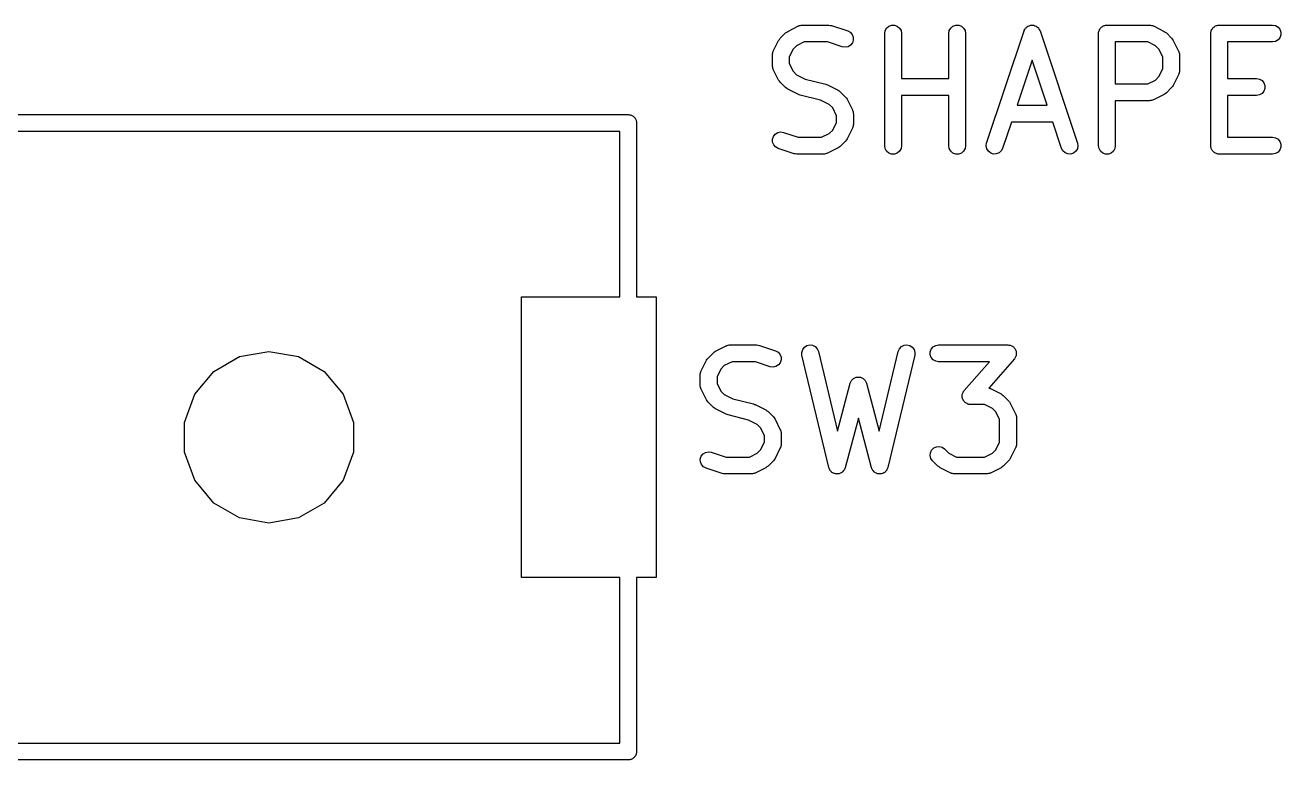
# Model space of a CAD drawing. Extents: x 59 to 126, y -132 to -24.
# Drawn here: x 110.83 to 122.01, y -70.92 to -64.38 of the extents above; entities that cross this region are included whole.
import ezdxf

# ---------------------------------------------------------------- set-up
doc = ezdxf.new("R2010")
doc.units = 0
doc.header["$MEASUREMENT"] = 0
doc.layers.add('BLACK', color=7, linetype='CONTINUOUS')

msp = doc.modelspace()

# ---------------------------------------------------------------- linework, layer by layer
at = {"layer": 'Black'}
for p, q in [((117.612, -64.4401), (117.621, -64.4329)), ((117.621, -64.4329), (117.716, -64.3853)), ((117.716, -64.3853), (117.721, -64.3841)), ((117.721, -64.3841), (117.724, -64.3819)), ((117.724, -64.3819), (117.733, -64.3804)), ((117.733, -64.3804), (117.741, -64.3779)), ((117.741, -64.3779), (117.746, -64.3781)), ((117.746, -64.3781), (117.75, -64.3774)), ((117.75, -64.3774), (117.988, -64.3774)), ((117.988, -64.3774), (118, -64.3795)), ((118, -64.3795), (118.012, -64.3812)), ((118.012, -64.3812), (118.155, -64.4288)), ((118.155, -64.4288), (118.178, -64.4413)), ((118.485, -64.4524), (118.489, -64.4267)), ((118.489, -64.4267), (118.502, -64.4042)), ((118.502, -64.4042), (118.522, -64.3874)), ((118.522, -64.3874), (118.546, -64.3785)), ((118.546, -64.3785), (118.573, -64.3785)), ((118.573, -64.3785), (118.597, -64.3874)), ((118.597, -64.3874), (118.617, -64.4042)), ((118.617, -64.4042), (118.63, -64.4267)), ((118.63, -64.4267), (118.635, -64.4524)), ((119.056, -64.4524), (119.06, -64.4267)), ((119.06, -64.4267), (119.073, -64.4042)), ((119.073, -64.4042), (119.093, -64.3874)), ((119.093, -64.3874), (119.118, -64.3785)), ((119.118, -64.3785), (119.144, -64.3785)), ((119.144, -64.3785), (119.168, -64.3874)), ((119.168, -64.3874), (119.188, -64.4042)), ((119.188, -64.4042), (119.201, -64.4267)), ((119.201, -64.4267), (119.206, -64.4524)), ((119.393, -65.4287), (119.726, -64.4287)), ((119.726, -64.4287), (119.727, -64.4268)), ((119.727, -64.4268), (119.728, -64.4248)), ((119.728, -64.4248), (119.734, -64.4154)), ((119.734, -64.4154), (119.739, -64.4058)), ((119.739, -64.4058), (119.74, -64.4044)), ((119.74, -64.4044), (119.742, -64.4026)), ((119.742, -64.4026), (119.75, -64.3958)), ((119.75, -64.3958), (119.758, -64.3885)), ((119.758, -64.3885), (119.76, -64.3877)), ((119.76, -64.3877), (119.762, -64.3864)), ((119.762, -64.3864), (119.772, -64.3829)), ((119.772, -64.3829), (119.783, -64.3789)), ((119.783, -64.3789), (119.785, -64.3788)), ((119.785, -64.3788), (119.787, -64.3782)), ((119.787, -64.3782), (119.798, -64.3785)), ((119.798, -64.3785), (119.809, -64.3782)), ((119.809, -64.3782), (119.811, -64.3788)), ((119.811, -64.3788), (119.813, -64.3789)), ((119.813, -64.3789), (119.823, -64.3829)), ((119.823, -64.3829), (119.833, -64.3864)), ((119.833, -64.3864), (119.835, -64.3877)), ((119.835, -64.3877), (119.837, -64.3885)), ((119.837, -64.3885), (119.845, -64.3958)), ((119.845, -64.3958), (119.854, -64.4026)), ((119.854, -64.4026), (119.855, -64.4044)), ((119.855, -64.4044), (119.856, -64.4058)), ((119.856, -64.4058), (119.862, -64.4154)), ((119.862, -64.4154), (119.867, -64.4248)), ((119.867, -64.4248), (119.868, -64.4268)), ((119.868, -64.4268), (119.869, -64.4287)), ((119.869, -64.4287), (120.202, -65.4287)), ((120.39, -64.4394), (120.393, -64.4332)), ((120.393, -64.4332), (120.394, -64.4267)), ((120.394, -64.4267), (120.397, -64.421)), ((120.397, -64.421), (120.399, -64.4149)), ((120.399, -64.4149), (120.404, -64.4099)), ((120.404, -64.4099), (120.407, -64.4042)), ((120.407, -64.4042), (120.412, -64.4)), ((120.412, -64.4), (120.416, -64.3949)), ((120.416, -64.3949), (120.422, -64.3916)), ((120.422, -64.3916), (120.427, -64.3874)), ((120.427, -64.3874), (120.433, -64.3852)), ((120.433, -64.3852), (120.439, -64.3819)), ((120.439, -64.3819), (120.445, -64.3808)), ((120.445, -64.3808), (120.451, -64.3785)), ((120.451, -64.3785), (120.458, -64.3785)), ((120.458, -64.3785), (120.464, -64.3774)), ((120.464, -64.3774), (120.845, -64.3774)), ((120.845, -64.3774), (120.849, -64.3781)), ((120.849, -64.3781), (120.854, -64.3779)), ((120.854, -64.3779), (120.862, -64.3804)), ((120.862, -64.3804), (120.871, -64.3819)), ((120.871, -64.3819), (120.875, -64.3841)), ((120.875, -64.3841), (120.879, -64.3853)), ((120.879, -64.3853), (120.974, -64.4329)), ((120.974, -64.4329), (120.984, -64.4401)), ((121.39, -64.4394), (121.393, -64.4332)), ((121.393, -64.4332), (121.394, -64.4267)), ((121.394, -64.4267), (121.397, -64.421)), ((121.397, -64.421), (121.399, -64.4149)), ((121.399, -64.4149), (121.404, -64.4099)), ((121.404, -64.4099), (121.407, -64.4042)), ((121.407, -64.4042), (121.412, -64.4)), ((121.412, -64.4), (121.416, -64.3949)), ((121.416, -64.3949), (121.422, -64.3916)), ((121.422, -64.3916), (121.427, -64.3874)), ((121.427, -64.3874), (121.433, -64.3852)), ((121.433, -64.3852), (121.439, -64.3819)), ((121.439, -64.3819), (121.445, -64.3808)), ((121.445, -64.3808), (121.451, -64.3785)), ((121.451, -64.3785), (121.458, -64.3785)), ((121.458, -64.3785), (121.464, -64.3774)), ((121.464, -64.3774), (121.94, -64.3774)), ((121.94, -64.3774), (121.966, -64.3819)), ((121.966, -64.3819), (121.989, -64.3949)), ((121.989, -64.3949), (122.005, -64.4149)), ((122.005, -64.4149), (122.014, -64.4394)), ((117.492, -64.6093), (117.54, -64.5141)), ((117.54, -64.5141), (117.547, -64.5044)), ((117.547, -64.5044), (117.554, -64.4946)), ((117.554, -64.4946), (117.602, -64.447)), ((117.602, -64.447), (117.612, -64.4401)), ((117.768, -64.5274), (117.699, -64.5616)), ((117.976, -64.5274), (117.768, -64.5274)), ((118.107, -64.5712), (117.976, -64.5274)), ((118.178, -64.4413), (118.195, -64.4607)), ((118.197, -64.5357), (118.181, -64.5561)), ((118.195, -64.4607), (118.204, -64.485)), ((118.205, -64.511), (118.197, -64.5357)), ((118.204, -64.485), (118.205, -64.511)), ((118.485, -65.4524), (118.485, -64.4524)), ((118.635, -64.4524), (118.635, -64.8536)), ((119.056, -64.8536), (119.056, -64.4524)), ((119.206, -64.4524), (119.206, -65.4524)), ((120.389, -64.4524), (120.39, -64.4459)), ((120.389, -65.4524), (120.389, -64.4524)), ((120.39, -64.4459), (120.39, -64.4394)), ((120.539, -64.5274), (120.539, -64.9012)), ((120.828, -64.5274), (120.539, -64.5274)), ((120.896, -64.5616), (120.828, -64.5274)), ((120.984, -64.4401), (120.994, -64.447)), ((120.994, -64.447), (121.041, -64.4946)), ((121.041, -64.4946), (121.048, -64.5044)), ((121.048, -64.5044), (121.055, -64.5141)), ((121.055, -64.5141), (121.103, -64.6093)), ((121.389, -64.4524), (121.39, -64.4459)), ((121.389, -65.4524), (121.389, -64.4524)), ((121.39, -64.4459), (121.39, -64.4394)), ((121.94, -64.5274), (121.539, -64.5274)), ((121.539, -64.5274), (121.539, -64.8536)), ((121.966, -64.5229), (121.94, -64.5274)), ((121.989, -64.5098), (121.966, -64.5229)), ((122.005, -64.4899), (121.989, -64.5098)), ((122.014, -64.4654), (122.005, -64.4899)), ((122.014, -64.4394), (122.014, -64.4654)), ((117.485, -64.6343), (117.488, -64.6259)), ((117.485, -64.6386), (117.485, -64.6343)), ((117.485, -64.6429), (117.485, -64.6386)), ((117.485, -64.7381), (117.485, -64.6429)), ((117.488, -64.6259), (117.489, -64.6172)), ((117.489, -64.6172), (117.491, -64.6135)), ((117.491, -64.6135), (117.492, -64.6093)), ((117.669, -64.592), (117.635, -64.6606)), ((117.699, -64.5616), (117.669, -64.592)), ((118.133, -64.575), (118.107, -64.5712)), ((118.159, -64.5697), (118.133, -64.575)), ((118.181, -64.5561), (118.159, -64.5697)), ((120.926, -64.592), (120.896, -64.5616)), ((120.961, -64.6606), (120.926, -64.592)), ((121.103, -64.6093), (121.104, -64.6135)), ((121.104, -64.6135), (121.106, -64.6172)), ((121.106, -64.6172), (121.108, -64.6259)), ((121.108, -64.6259), (121.11, -64.6343)), ((121.11, -64.6343), (121.11, -64.6386)), ((121.11, -64.6386), (121.111, -64.6429)), ((121.111, -64.6429), (121.111, -64.7857)), ((117.485, -64.7424), (117.485, -64.7381)), ((117.485, -64.7467), (117.485, -64.7424)), ((117.488, -64.7551), (117.485, -64.7467)), ((117.489, -64.7637), (117.488, -64.7551)), ((117.491, -64.7675), (117.489, -64.7637)), ((117.492, -64.7716), (117.491, -64.7675)), ((117.635, -64.6606), (117.635, -64.7204)), ((117.635, -64.7204), (117.669, -64.7889)), ((119.798, -64.6896), (119.664, -65.0917)), ((119.932, -65.0917), (119.798, -64.6896)), ((120.926, -64.8365), (120.961, -64.768)), ((120.961, -64.768), (120.961, -64.6606)), ((117.54, -64.8669), (117.492, -64.7716)), ((117.547, -64.8765), (117.54, -64.8669)), ((117.554, -64.8864), (117.547, -64.8765)), ((117.669, -64.7889), (117.699, -64.8193)), ((117.699, -64.8193), (117.776, -64.8578)), ((117.776, -64.8578), (117.959, -64.9034)), ((118.635, -64.8536), (119.056, -64.8536)), ((120.828, -64.9012), (120.896, -64.8669)), ((120.896, -64.8669), (120.926, -64.8365)), ((121.103, -64.8193), (121.055, -64.9145)), ((121.104, -64.8151), (121.103, -64.8193)), ((121.106, -64.8114), (121.104, -64.8151)), ((121.108, -64.8027), (121.106, -64.8114)), ((121.11, -64.7943), (121.108, -64.8027)), ((121.111, -64.7857), (121.11, -64.79)), ((121.11, -64.79), (121.11, -64.7943)), ((121.539, -64.8536), (121.798, -64.8536)), ((121.798, -64.8536), (121.823, -64.8581)), ((121.823, -64.8581), (121.846, -64.8711)), ((121.846, -64.8711), (121.863, -64.8911)), ((117.602, -64.934), (117.554, -64.8864)), ((117.612, -64.9409), (117.602, -64.934)), ((117.621, -64.948), (117.612, -64.9409)), ((117.716, -64.9957), (117.621, -64.948)), ((117.959, -64.9034), (117.966, -64.9068)), ((117.966, -64.9068), (117.974, -64.9091)), ((117.974, -64.9091), (118.069, -64.9567)), ((118.069, -64.9567), (118.079, -64.9639)), ((118.079, -64.9639), (118.089, -64.9708)), ((118.089, -64.9708), (118.136, -65.0184)), ((120.539, -64.9012), (120.828, -64.9012)), ((120.984, -64.9885), (120.974, -64.9957)), ((120.994, -64.9816), (120.984, -64.9885)), ((121.041, -64.934), (120.994, -64.9816)), ((121.048, -64.9242), (121.041, -64.934)), ((121.055, -64.9145), (121.048, -64.9242)), ((121.846, -64.986), (121.823, -64.999)), ((121.863, -64.9661), (121.846, -64.986)), ((121.863, -64.8911), (121.871, -64.9155)), ((121.871, -64.9416), (121.863, -64.9661)), ((121.871, -64.9155), (121.871, -64.9416)), ((117.724, -64.998), (117.716, -64.9957)), ((117.732, -65.0013), (117.724, -64.998)), ((117.914, -65.047), (117.732, -65.0013)), ((117.991, -65.0854), (117.914, -65.047)), ((118.022, -65.1159), (117.991, -65.0854)), ((118.136, -65.0184), (118.143, -65.0282)), ((118.143, -65.0282), (118.15, -65.0379)), ((118.15, -65.0379), (118.198, -65.1331)), ((119.056, -65.0036), (118.635, -65.0036)), ((118.635, -65.0036), (118.635, -65.4524)), ((119.056, -65.4524), (119.056, -65.0036)), ((119.664, -65.0917), (119.932, -65.0917)), ((120.845, -65.0512), (120.539, -65.0512)), ((120.539, -65.0512), (120.539, -65.4524)), ((120.849, -65.0504), (120.845, -65.0512)), ((120.854, -65.0507), (120.849, -65.0504)), ((120.862, -65.0482), (120.854, -65.0507)), ((120.871, -65.0467), (120.862, -65.0482)), ((120.875, -65.0445), (120.871, -65.0467)), ((120.879, -65.0433), (120.875, -65.0445)), ((120.974, -64.9957), (120.879, -65.0433)), ((121.798, -65.0036), (121.539, -65.0036)), ((121.539, -65.0036), (121.539, -65.3774)), ((121.823, -64.999), (121.798, -65.0036)), ((110, -65.175), (116.2, -65.175)), ((116.2, -65.175), (116.206, -65.1761)), ((116.206, -65.1761), (116.213, -65.1761)), ((116.213, -65.1761), (116.219, -65.1784)), ((116.219, -65.1784), (116.226, -65.1795)), ((116.226, -65.1795), (116.231, -65.1828)), ((116.231, -65.1828), (116.237, -65.185)), ((116.237, -65.185), (116.243, -65.1893)), ((116.243, -65.1893), (116.248, -65.1925)), ((116.248, -65.1925), (116.252, -65.1976)), ((116.252, -65.1976), (116.257, -65.2018)), ((116.257, -65.2018), (116.261, -65.2075)), ((116.261, -65.2075), (116.265, -65.2125)), ((116.265, -65.2125), (116.267, -65.2187)), ((118.056, -65.1844), (118.022, -65.1159)), ((118.056, -65.2442), (118.056, -65.1844)), ((118.198, -65.1331), (118.199, -65.1373)), ((118.199, -65.1373), (118.201, -65.141)), ((118.201, -65.141), (118.203, -65.1497)), ((118.203, -65.1497), (118.205, -65.1581)), ((118.205, -65.1581), (118.205, -65.1624)), ((118.205, -65.1624), (118.206, -65.1667)), ((118.206, -65.1667), (118.206, -65.2619)), ((116.125, -65.325), (110, -65.325)), ((116.125, -66.8), (116.125, -65.325)), ((116.267, -65.2187), (116.27, -65.2243)), ((116.27, -65.2243), (116.272, -65.2308)), ((116.272, -65.2308), (116.274, -65.237)), ((116.274, -65.237), (116.274, -65.2435)), ((116.274, -65.2435), (116.275, -65.25)), ((116.275, -65.25), (116.275, -66.8)), ((117.991, -65.3431), (118.022, -65.3127)), ((118.022, -65.3127), (118.056, -65.2442)), ((118.198, -65.2954), (118.15, -65.3907)), ((118.199, -65.2913), (118.198, -65.2954)), ((118.201, -65.2876), (118.199, -65.2913)), ((118.203, -65.2789), (118.201, -65.2876)), ((118.205, -65.2705), (118.203, -65.2789)), ((118.206, -65.2619), (118.205, -65.2662)), ((118.205, -65.2662), (118.205, -65.2705)), ((119.614, -65.2417), (119.535, -65.4761)), ((119.982, -65.2417), (119.614, -65.2417)), ((120.06, -65.4761), (119.982, -65.2417)), ((117.485, -65.3938), (117.494, -65.369)), ((117.486, -65.4198), (117.485, -65.3938)), ((117.496, -65.444), (117.486, -65.4198)), ((117.494, -65.369), (117.51, -65.3486)), ((117.51, -65.3486), (117.532, -65.335)), ((117.532, -65.335), (117.557, -65.3298)), ((117.557, -65.3298), (117.583, -65.3336)), ((117.583, -65.3336), (117.715, -65.3774)), ((117.715, -65.3774), (117.923, -65.3774)), ((117.923, -65.3774), (117.991, -65.3431)), ((118.136, -65.4102), (118.089, -65.4578)), ((118.143, -65.4003), (118.136, -65.4102)), ((118.15, -65.3907), (118.143, -65.4003)), ((119.389, -65.4544), (119.393, -65.4287)), ((120.202, -65.4287), (120.206, -65.4544)), ((121.539, -65.3774), (121.94, -65.3774)), ((121.94, -65.3774), (121.966, -65.3819)), ((121.966, -65.3819), (121.989, -65.3949)), ((121.989, -65.3949), (122.005, -65.4149)), ((122.005, -65.4149), (122.014, -65.4394)), ((122.014, -65.4394), (122.014, -65.4654)), ((117.513, -65.4635), (117.496, -65.444)), ((117.536, -65.4759), (117.513, -65.4635)), ((117.679, -65.5235), (117.536, -65.4759)), ((117.691, -65.5253), (117.679, -65.5235)), ((117.702, -65.5274), (117.691, -65.5253)), ((117.94, -65.5274), (117.702, -65.5274)), ((117.945, -65.5266), (117.94, -65.5274)), ((117.949, -65.5269), (117.945, -65.5266)), ((117.957, -65.5244), (117.949, -65.5269)), ((117.966, -65.5229), (117.957, -65.5244)), ((117.97, -65.5207), (117.966, -65.5229)), ((117.974, -65.5195), (117.97, -65.5207)), ((118.069, -65.4718), (117.974, -65.5195)), ((118.079, -65.4647), (118.069, -65.4718)), ((118.089, -65.4578), (118.079, -65.4647)), ((118.489, -65.478), (118.485, -65.4524)), ((118.502, -65.5006), (118.489, -65.478)), ((118.522, -65.5173), (118.502, -65.5006)), ((118.546, -65.5262), (118.522, -65.5173)), ((118.573, -65.5262), (118.546, -65.5262)), ((118.597, -65.5173), (118.573, -65.5262)), ((118.617, -65.5006), (118.597, -65.5173)), ((118.63, -65.478), (118.617, -65.5006)), ((118.635, -65.4524), (118.63, -65.478)), ((119.06, -65.478), (119.056, -65.4524)), ((119.073, -65.5006), (119.06, -65.478)), ((119.093, -65.5173), (119.073, -65.5006)), ((119.118, -65.5262), (119.093, -65.5173)), ((119.144, -65.5262), (119.118, -65.5262)), ((119.168, -65.5173), (119.144, -65.5262)), ((119.188, -65.5006), (119.168, -65.5173)), ((119.201, -65.478), (119.188, -65.5006)), ((119.206, -65.4524), (119.201, -65.478)), ((119.395, -65.4799), (119.389, -65.4544)), ((119.408, -65.5021), (119.395, -65.4799)), ((119.429, -65.5183), (119.408, -65.5021)), ((119.453, -65.5266), (119.429, -65.5183)), ((119.479, -65.5259), (119.453, -65.5266)), ((119.504, -65.5163), (119.479, -65.5259)), ((119.523, -65.499), (119.504, -65.5163)), ((119.535, -65.4761), (119.523, -65.499)), ((120.072, -65.499), (120.06, -65.4761)), ((120.092, -65.5163), (120.072, -65.499)), ((120.116, -65.5259), (120.092, -65.5163)), ((120.142, -65.5266), (120.116, -65.5259)), ((120.167, -65.5183), (120.142, -65.5266)), ((120.187, -65.5021), (120.167, -65.5183)), ((120.201, -65.4799), (120.187, -65.5021)), ((120.206, -65.4544), (120.201, -65.4799)), ((120.394, -65.478), (120.389, -65.4524)), ((120.407, -65.5006), (120.394, -65.478)), ((120.427, -65.5173), (120.407, -65.5006)), ((120.451, -65.5262), (120.427, -65.5173)), ((120.477, -65.5262), (120.451, -65.5262)), ((120.502, -65.5173), (120.477, -65.5262)), ((120.522, -65.5006), (120.502, -65.5173)), ((120.535, -65.478), (120.522, -65.5006)), ((120.539, -65.4524), (120.535, -65.478)), ((121.39, -65.4588), (121.389, -65.4524)), ((121.39, -65.4654), (121.39, -65.4588)), ((121.393, -65.4716), (121.39, -65.4654)), ((121.394, -65.478), (121.393, -65.4716)), ((121.397, -65.4837), (121.394, -65.478)), ((121.399, -65.4899), (121.397, -65.4837)), ((121.404, -65.4949), (121.399, -65.4899)), ((121.407, -65.5006), (121.404, -65.4949)), ((121.412, -65.5048), (121.407, -65.5006)), ((121.416, -65.5098), (121.412, -65.5048)), ((121.422, -65.5131), (121.416, -65.5098)), ((121.427, -65.5173), (121.422, -65.5131)), ((121.433, -65.5196), (121.427, -65.5173)), ((121.439, -65.5229), (121.433, -65.5196)), ((121.445, -65.524), (121.439, -65.5229)), ((121.451, -65.5262), (121.445, -65.524)), ((121.458, -65.5262), (121.451, -65.5262)), ((121.464, -65.5274), (121.458, -65.5262)), ((121.94, -65.5274), (121.464, -65.5274)), ((121.966, -65.5229), (121.94, -65.5274)), ((121.989, -65.5098), (121.966, -65.5229)), ((122.005, -65.4899), (121.989, -65.5098)), ((122.014, -65.4654), (122.005, -65.4899)), ((115.25, -69.3), (115.25, -66.8)), ((115.25, -66.8), (116.125, -66.8)), ((116.275, -66.8), (116.45, -66.8)), ((116.45, -66.8), (116.45, -69.3)), ((117.081, -67.2319), (117.09, -67.2304)), ((117.09, -67.2304), (117.099, -67.2279)), ((117.099, -67.2279), (117.103, -67.2281)), ((117.103, -67.2281), (117.107, -67.2274)), ((117.107, -67.2274), (117.345, -67.2274)), ((117.345, -67.2274), (117.357, -67.2295)), ((117.357, -67.2295), (117.369, -67.2312)), ((117.792, -67.2335), (117.817, -67.2275)), ((117.817, -67.2275), (117.843, -67.2305)), ((117.843, -67.2305), (117.866, -67.2422)), ((118.634, -67.2422), (118.657, -67.2305)), ((118.657, -67.2305), (118.683, -67.2275)), ((118.683, -67.2275), (118.708, -67.2335)), ((118.939, -67.2319), (118.964, -67.2274)), ((118.964, -67.2274), (119.583, -67.2274)), ((119.583, -67.2274), (119.591, -67.2287)), ((119.591, -67.2287), (119.598, -67.2288)), ((119.598, -67.2288), (119.603, -67.2309)), ((112.508, -67.464), (112.738, -67.3312)), ((112.738, -67.3312), (113, -67.2851)), ((113, -67.2851), (113.262, -67.3312)), ((113.262, -67.3312), (113.492, -67.464)), ((116.911, -67.3446), (116.959, -67.297)), ((116.959, -67.297), (116.969, -67.2901)), ((116.969, -67.2901), (116.978, -67.2829)), ((116.978, -67.2829), (117.074, -67.2353)), ((117.074, -67.2353), (117.078, -67.2341)), ((117.078, -67.2341), (117.081, -67.2319)), ((117.369, -67.2312), (117.512, -67.2788)), ((117.512, -67.2788), (117.535, -67.2913)), ((117.535, -67.2913), (117.552, -67.3107)), ((117.552, -67.3107), (117.562, -67.335)), ((117.562, -67.335), (117.562, -67.361)), ((117.747, -67.2938), (117.754, -67.2688)), ((117.748, -67.3198), (117.747, -67.2938)), ((117.987, -68.3198), (117.748, -67.3198)), ((117.754, -67.2688), (117.77, -67.2479)), ((117.77, -67.2479), (117.792, -67.2335)), ((117.866, -67.2422), (117.884, -67.2611)), ((117.884, -67.2611), (117.894, -67.285)), ((117.894, -67.285), (118.064, -67.9959)), ((118.436, -67.9959), (118.606, -67.285)), ((118.752, -67.3198), (118.513, -68.3198)), ((118.606, -67.285), (118.616, -67.2611)), ((118.616, -67.2611), (118.634, -67.2422)), ((118.708, -67.2335), (118.73, -67.2479)), ((118.73, -67.2479), (118.746, -67.2688)), ((118.746, -67.2688), (118.753, -67.2938)), ((118.753, -67.2938), (118.752, -67.3198)), ((118.89, -67.2894), (118.899, -67.2649)), ((118.89, -67.3154), (118.89, -67.2894)), ((118.899, -67.3399), (118.89, -67.3154)), ((118.899, -67.2649), (118.916, -67.2449)), ((118.916, -67.3598), (118.899, -67.3399)), ((118.916, -67.2449), (118.939, -67.2319)), ((119.603, -67.2309), (119.609, -67.2319)), ((119.609, -67.2319), (119.615, -67.2356)), ((119.615, -67.2356), (119.622, -67.2382)), ((119.622, -67.2382), (119.627, -67.242)), ((119.627, -67.242), (119.632, -67.2449)), ((119.632, -67.2449), (119.636, -67.2505)), ((119.636, -67.2505), (119.642, -67.2554)), ((119.642, -67.2554), (119.645, -67.2604)), ((119.648, -67.3399), (119.644, -67.3455)), ((119.645, -67.2604), (119.648, -67.2649)), ((119.648, -67.2649), (119.651, -67.2718)), ((119.65, -67.3344), (119.648, -67.3399)), ((119.653, -67.3295), (119.65, -67.3344)), ((119.651, -67.2718), (119.654, -67.2782)), ((119.655, -67.3223), (119.653, -67.3295)), ((119.654, -67.2782), (119.655, -67.2839)), ((119.655, -67.2839), (119.657, -67.2894)), ((119.657, -67.3154), (119.655, -67.3223)), ((119.657, -67.2894), (119.657, -67.2967)), ((119.657, -67.2967), (119.658, -67.3039)), ((119.658, -67.3039), (119.657, -67.3096)), ((119.657, -67.3096), (119.657, -67.3154)), ((116.85, -67.4593), (116.897, -67.3641)), ((116.897, -67.3641), (116.904, -67.3544)), ((116.904, -67.3544), (116.911, -67.3446)), ((117.026, -67.442), (116.992, -67.5106)), ((117.056, -67.4116), (117.026, -67.442)), ((117.125, -67.3774), (117.056, -67.4116)), ((117.333, -67.3774), (117.125, -67.3774)), ((117.464, -67.4212), (117.333, -67.3774)), ((117.49, -67.425), (117.464, -67.4212)), ((117.516, -67.4197), (117.49, -67.425)), ((117.538, -67.4061), (117.516, -67.4197)), ((117.554, -67.3857), (117.538, -67.4061)), ((117.562, -67.361), (117.554, -67.3857)), ((118.939, -67.3729), (118.916, -67.3598)), ((118.964, -67.3774), (118.939, -67.3729)), ((119.418, -67.3774), (118.964, -67.3774)), ((119.194, -67.6339), (119.418, -67.3774)), ((119.64, -67.3518), (119.412, -67.6118)), ((119.644, -67.3455), (119.64, -67.3518)), ((112.338, -67.6675), (112.508, -67.464)), ((113.492, -67.464), (113.662, -67.6675)), ((116.842, -67.4843), (116.845, -67.4759)), ((116.842, -67.4886), (116.842, -67.4843)), ((116.842, -67.4929), (116.842, -67.4886)), ((116.842, -67.5881), (116.842, -67.4929)), ((116.845, -67.4759), (116.846, -67.4672)), ((116.846, -67.4672), (116.848, -67.4635)), ((116.848, -67.4635), (116.85, -67.4593)), ((116.992, -67.5106), (116.992, -67.5704)), ((118.178, -67.5688), (118.18, -67.5627)), ((118.18, -67.5627), (118.182, -67.5563)), ((118.182, -67.5563), (118.186, -67.551)), ((118.186, -67.551), (118.189, -67.5451)), ((118.189, -67.5451), (118.193, -67.5404)), ((118.193, -67.5404), (118.197, -67.535)), ((118.197, -67.535), (118.202, -67.5313)), ((118.202, -67.5313), (118.207, -67.5267)), ((118.207, -67.5267), (118.213, -67.5239)), ((118.213, -67.5239), (118.218, -67.5201)), ((118.218, -67.5201), (118.225, -67.5184)), ((118.225, -67.5184), (118.231, -67.5157)), ((118.231, -67.5157), (118.237, -67.5151)), ((118.237, -67.5151), (118.244, -67.5134)), ((118.244, -67.5134), (118.25, -67.5139)), ((118.25, -67.5139), (118.256, -67.5134)), ((118.256, -67.5134), (118.263, -67.5151)), ((118.263, -67.5151), (118.269, -67.5157)), ((118.269, -67.5157), (118.275, -67.5184)), ((118.275, -67.5184), (118.282, -67.5201)), ((118.282, -67.5201), (118.287, -67.5239)), ((118.287, -67.5239), (118.293, -67.5267)), ((118.293, -67.5267), (118.298, -67.5313)), ((118.298, -67.5313), (118.303, -67.535)), ((118.303, -67.535), (118.307, -67.5404)), ((118.307, -67.5404), (118.311, -67.5451)), ((118.311, -67.5451), (118.314, -67.551)), ((118.314, -67.551), (118.318, -67.5563)), ((118.318, -67.5563), (118.32, -67.5627)), ((118.32, -67.5627), (118.322, -67.5688)), ((112.247, -67.9172), (112.338, -67.6675)), ((113.662, -67.6675), (113.753, -67.9172)), ((116.842, -67.5924), (116.842, -67.5881)), ((116.842, -67.5967), (116.842, -67.5924)), ((116.845, -67.6051), (116.842, -67.5967)), ((116.846, -67.6137), (116.845, -67.6051)), ((116.848, -67.6175), (116.846, -67.6137)), ((116.85, -67.6216), (116.848, -67.6175)), ((116.897, -67.7169), (116.85, -67.6216)), ((116.992, -67.5704), (117.026, -67.6389)), ((117.026, -67.6389), (117.056, -67.6693)), ((117.056, -67.6693), (117.133, -67.7078)), ((118.064, -67.9959), (118.178, -67.5688)), ((118.322, -67.5688), (118.436, -67.9959)), ((119.175, -67.6818), (119.176, -67.6761)), ((119.176, -67.6703), (119.179, -67.6634)), ((119.176, -67.6761), (119.176, -67.6703)), ((119.179, -67.6634), (119.18, -67.6562)), ((119.18, -67.6562), (119.183, -67.6513)), ((119.183, -67.6513), (119.185, -67.6458)), ((119.185, -67.6458), (119.19, -67.6402)), ((119.19, -67.6402), (119.194, -67.6339)), ((119.412, -67.6118), (119.419, -67.6129)), ((119.419, -67.6129), (119.422, -67.615)), ((119.422, -67.615), (119.426, -67.6163)), ((119.426, -67.6163), (119.522, -67.6639)), ((119.522, -67.6639), (119.531, -67.671)), ((119.531, -67.671), (119.541, -67.6779)), ((119.541, -67.6779), (119.589, -67.7255)), ((116.904, -67.7265), (116.897, -67.7169)), ((116.911, -67.7364), (116.904, -67.7265)), ((116.959, -67.784), (116.911, -67.7364)), ((116.969, -67.7909), (116.959, -67.784)), ((117.133, -67.7078), (117.316, -67.7534)), ((117.316, -67.7534), (117.323, -67.7568)), ((117.323, -67.7568), (117.331, -67.7591)), ((117.331, -67.7591), (117.426, -67.8067)), ((119.176, -67.689), (119.175, -67.6818)), ((119.176, -67.6964), (119.176, -67.689)), ((119.178, -67.7018), (119.176, -67.6964)), ((119.179, -67.7075), (119.178, -67.7018)), ((119.183, -67.7139), (119.179, -67.7075)), ((119.185, -67.7208), (119.183, -67.7139)), ((119.189, -67.7253), (119.185, -67.7208)), ((119.192, -67.7303), (119.189, -67.7253)), ((119.197, -67.7352), (119.192, -67.7303)), ((119.202, -67.7408), (119.197, -67.7352)), ((119.207, -67.7437), (119.202, -67.7408)), ((119.211, -67.7475), (119.207, -67.7437)), ((119.218, -67.7501), (119.211, -67.7475)), ((119.224, -67.7538), (119.218, -67.7501)), ((119.23, -67.7548), (119.224, -67.7538)), ((119.235, -67.7569), (119.23, -67.7548)), ((119.243, -67.7571), (119.235, -67.7569)), ((119.25, -67.7583), (119.243, -67.7571)), ((119.375, -67.7583), (119.25, -67.7583)), ((119.444, -67.7926), (119.375, -67.7583)), ((119.589, -67.7255), (119.596, -67.7354)), ((119.596, -67.7354), (119.603, -67.745)), ((119.603, -67.745), (119.65, -67.8403)), ((116.978, -67.798), (116.969, -67.7909)), ((117.074, -67.8457), (116.978, -67.798)), ((117.081, -67.848), (117.074, -67.8457)), ((117.089, -67.8513), (117.081, -67.848)), ((117.271, -67.897), (117.089, -67.8513)), ((117.348, -67.9354), (117.271, -67.897)), ((117.426, -67.8067), (117.436, -67.8139)), ((117.436, -67.8139), (117.446, -67.8208)), ((117.446, -67.8208), (117.494, -67.8684)), ((117.494, -67.8684), (117.5, -67.8782)), ((117.5, -67.8782), (117.508, -67.8879)), ((117.508, -67.8879), (117.555, -67.9831)), ((118.25, -67.8792), (118.132, -68.3217)), ((118.368, -68.3217), (118.25, -67.8792)), ((119.474, -67.823), (119.444, -67.7926)), ((119.508, -67.8915), (119.474, -67.823)), ((119.508, -68.0942), (119.508, -67.8915)), ((119.65, -67.8403), (119.652, -67.8444)), ((119.652, -67.8444), (119.654, -67.8482)), ((119.654, -67.8482), (119.655, -67.8568)), ((119.655, -67.8568), (119.658, -67.8652)), ((119.658, -67.8652), (119.658, -67.8696)), ((119.658, -67.8696), (119.658, -67.8738)), ((119.658, -67.8738), (119.658, -68.1119)), ((112.247, -68.1828), (112.247, -67.9172)), ((113.753, -67.9172), (113.753, -68.1828)), ((117.379, -67.9659), (117.348, -67.9354)), ((117.413, -68.0344), (117.379, -67.9659)), ((117.555, -67.9831), (117.556, -67.9873)), ((117.556, -67.9873), (117.559, -67.991)), ((117.559, -67.991), (117.56, -67.9997)), ((117.56, -67.9997), (117.563, -68.0081)), ((117.563, -68.0081), (117.562, -68.0124)), ((117.562, -68.0124), (117.563, -68.0167)), ((117.379, -68.1627), (117.413, -68.0942)), ((117.413, -68.0942), (117.413, -68.0344)), ((117.563, -68.1205), (117.56, -68.1289)), ((117.563, -68.1119), (117.562, -68.1162)), ((117.562, -68.1162), (117.563, -68.1205)), ((117.563, -68.0167), (117.563, -68.1119)), ((119.474, -68.1627), (119.508, -68.0942)), ((119.658, -68.1205), (119.655, -68.1289)), ((119.658, -68.1119), (119.658, -68.1162)), ((119.658, -68.1162), (119.658, -68.1205)), ((112.338, -68.4325), (112.247, -68.1828)), ((113.753, -68.1828), (113.662, -68.4325)), ((116.842, -68.2438), (116.851, -68.219)), ((116.851, -68.219), (116.867, -68.1986)), ((116.867, -68.1986), (116.889, -68.185)), ((116.889, -68.185), (116.915, -68.1798)), ((116.915, -68.1798), (116.94, -68.1836)), ((116.94, -68.1836), (117.072, -68.2274)), ((117.072, -68.2274), (117.28, -68.2274)), ((117.28, -68.2274), (117.348, -68.1931)), ((117.348, -68.1931), (117.379, -68.1627)), ((117.555, -68.1454), (117.508, -68.2407)), ((117.556, -68.1413), (117.555, -68.1454)), ((117.559, -68.1376), (117.556, -68.1413)), ((117.56, -68.1289), (117.559, -68.1376)), ((118.89, -68.2137), (118.892, -68.1877)), ((118.896, -68.2388), (118.89, -68.2137)), ((118.892, -68.1877), (118.903, -68.1641)), ((118.903, -68.1641), (118.921, -68.1457)), ((118.921, -68.1457), (118.945, -68.1347)), ((118.945, -68.1347), (118.971, -68.1324)), ((118.971, -68.1324), (118.996, -68.1392)), ((118.996, -68.1392), (119.017, -68.1541)), ((119.017, -68.1541), (119.056, -68.1931)), ((119.056, -68.1931), (119.125, -68.2274)), ((119.125, -68.2274), (119.375, -68.2274)), ((119.375, -68.2274), (119.444, -68.1931)), ((119.444, -68.1931), (119.474, -68.1627)), ((119.65, -68.1454), (119.603, -68.2407)), ((119.652, -68.1413), (119.65, -68.1454)), ((119.654, -68.1376), (119.652, -68.1413)), ((119.655, -68.1289), (119.654, -68.1376)), ((116.843, -68.2698), (116.842, -68.2438)), ((116.853, -68.294), (116.843, -68.2698)), ((116.87, -68.3135), (116.853, -68.294)), ((116.893, -68.3259), (116.87, -68.3135)), ((117.036, -68.3735), (116.893, -68.3259)), ((117.426, -68.3218), (117.331, -68.3695)), ((117.436, -68.3147), (117.426, -68.3218)), ((117.446, -68.3078), (117.436, -68.3147)), ((117.494, -68.2602), (117.446, -68.3078)), ((117.5, -68.2503), (117.494, -68.2602)), ((117.508, -68.2407), (117.5, -68.2503)), ((117.99, -68.3268), (117.987, -68.3198)), ((117.992, -68.3342), (117.99, -68.3268)), ((117.995, -68.3386), (117.992, -68.3342)), ((117.997, -68.3437), (117.995, -68.3386)), ((118.002, -68.3492), (117.997, -68.3437)), ((118.007, -68.3555), (118.002, -68.3492)), ((118.121, -68.3453), (118.116, -68.3507)), ((118.123, -68.3404), (118.121, -68.3453)), ((118.127, -68.336), (118.123, -68.3404)), ((118.129, -68.3286), (118.127, -68.336)), ((118.132, -68.3217), (118.129, -68.3286)), ((118.371, -68.3286), (118.368, -68.3217)), ((118.373, -68.336), (118.371, -68.3286)), ((118.377, -68.3404), (118.373, -68.336)), ((118.379, -68.3453), (118.377, -68.3404)), ((118.384, -68.3507), (118.379, -68.3453)), ((118.498, -68.3492), (118.493, -68.3555)), ((118.503, -68.3437), (118.498, -68.3492)), ((118.505, -68.3386), (118.503, -68.3437)), ((118.508, -68.3342), (118.505, -68.3386)), ((118.51, -68.3268), (118.508, -68.3342)), ((118.513, -68.3198), (118.51, -68.3268)), ((118.911, -68.2602), (118.896, -68.2388)), ((118.959, -68.3078), (118.911, -68.2602)), ((118.969, -68.3147), (118.959, -68.3078)), ((118.978, -68.3218), (118.969, -68.3147)), ((119.074, -68.3695), (118.978, -68.3218)), ((119.522, -68.3218), (119.426, -68.3695)), ((119.531, -68.3147), (119.522, -68.3218)), ((119.541, -68.3078), (119.531, -68.3147)), ((119.589, -68.2602), (119.541, -68.3078)), ((119.596, -68.2503), (119.589, -68.2602)), ((119.603, -68.2407), (119.596, -68.2503)), ((112.508, -68.636), (112.338, -68.4325)), ((113.662, -68.4325), (113.492, -68.636)), ((117.048, -68.3753), (117.036, -68.3735)), ((117.06, -68.3774), (117.048, -68.3753)), ((117.298, -68.3774), (117.06, -68.3774)), ((117.302, -68.3766), (117.298, -68.3774)), ((117.306, -68.3769), (117.302, -68.3766)), ((117.315, -68.3744), (117.306, -68.3769)), ((117.323, -68.3729), (117.315, -68.3744)), ((117.327, -68.3707), (117.323, -68.3729)), ((117.331, -68.3695), (117.327, -68.3707)), ((118.011, -68.3586), (118.007, -68.3555)), ((118.015, -68.3626), (118.011, -68.3586)), ((118.022, -68.366), (118.015, -68.3626)), ((118.028, -68.3704), (118.022, -68.366)), ((118.033, -68.3718), (118.028, -68.3704)), ((118.038, -68.3743), (118.033, -68.3718)), ((118.046, -68.3751), (118.038, -68.3743)), ((118.053, -68.3771), (118.046, -68.3751)), ((118.059, -68.3766), (118.053, -68.3771)), ((118.064, -68.3773), (118.059, -68.3766)), ((118.071, -68.3755), (118.064, -68.3773)), ((118.079, -68.3748), (118.071, -68.3755)), ((118.084, -68.3725), (118.079, -68.3748)), ((118.089, -68.3712), (118.084, -68.3725)), ((118.096, -68.367), (118.089, -68.3712)), ((118.103, -68.3638), (118.096, -68.367)), ((118.106, -68.3599), (118.103, -68.3638)), ((118.111, -68.3569), (118.106, -68.3599)), ((118.116, -68.3507), (118.111, -68.3569)), ((118.389, -68.3569), (118.384, -68.3507)), ((118.394, -68.3599), (118.389, -68.3569)), ((118.397, -68.3638), (118.394, -68.3599)), ((118.404, -68.367), (118.397, -68.3638)), ((118.411, -68.3712), (118.404, -68.367)), ((118.416, -68.3725), (118.411, -68.3712)), ((118.421, -68.3748), (118.416, -68.3725)), ((118.429, -68.3755), (118.421, -68.3748)), ((118.436, -68.3773), (118.429, -68.3755)), ((118.441, -68.3766), (118.436, -68.3773)), ((118.447, -68.3771), (118.441, -68.3766)), ((118.454, -68.3751), (118.447, -68.3771)), ((118.462, -68.3743), (118.454, -68.3751)), ((118.467, -68.3718), (118.462, -68.3743)), ((118.472, -68.3704), (118.467, -68.3718)), ((118.478, -68.366), (118.472, -68.3704)), ((118.485, -68.3626), (118.478, -68.366)), ((118.489, -68.3586), (118.485, -68.3626)), ((118.493, -68.3555), (118.489, -68.3586)), ((119.078, -68.3707), (119.074, -68.3695)), ((119.081, -68.3729), (119.078, -68.3707)), ((119.09, -68.3744), (119.081, -68.3729)), ((119.099, -68.3769), (119.09, -68.3744)), ((119.103, -68.3766), (119.099, -68.3769)), ((119.107, -68.3774), (119.103, -68.3766)), ((119.393, -68.3774), (119.107, -68.3774)), ((119.397, -68.3766), (119.393, -68.3774)), ((119.401, -68.3769), (119.397, -68.3766)), ((119.41, -68.3744), (119.401, -68.3769)), ((119.419, -68.3729), (119.41, -68.3744)), ((119.422, -68.3707), (119.419, -68.3729)), ((119.426, -68.3695), (119.422, -68.3707)), ((112.738, -68.7688), (112.508, -68.636)), ((113.492, -68.636), (113.262, -68.7688)), ((113, -68.8149), (112.738, -68.7688)), ((113.262, -68.7688), (113, -68.8149)), ((116.125, -69.3), (115.25, -69.3)), ((116.125, -70.775), (116.125, -69.3)), ((116.45, -69.3), (116.275, -69.3)), ((116.275, -69.3), (116.275, -70.85)), ((103.875, -70.775), (116.125, -70.775)), ((116.219, -70.9216), (116.213, -70.9239)), ((116.226, -70.9205), (116.219, -70.9216)), ((116.231, -70.9172), (116.226, -70.9205)), ((116.237, -70.915), (116.231, -70.9172)), ((116.243, -70.9107), (116.237, -70.915)), ((116.248, -70.9075), (116.243, -70.9107)), ((116.252, -70.9024), (116.248, -70.9075)), ((116.257, -70.8982), (116.252, -70.9024)), ((116.261, -70.8925), (116.257, -70.8982)), ((116.265, -70.8875), (116.261, -70.8925)), ((116.267, -70.8813), (116.265, -70.8875)), ((116.27, -70.8757), (116.267, -70.8813)), ((116.272, -70.8692), (116.27, -70.8757)), ((116.274, -70.863), (116.272, -70.8692)), ((116.275, -70.85), (116.274, -70.8565)), ((116.274, -70.8565), (116.274, -70.863)), ((116.2, -70.925), (103.8, -70.925)), ((116.206, -70.9239), (116.2, -70.925)), ((116.213, -70.9239), (116.206, -70.9239))]:
    msp.add_line(p, q, dxfattribs=at)

doc.saveas('drawing.dxf')
